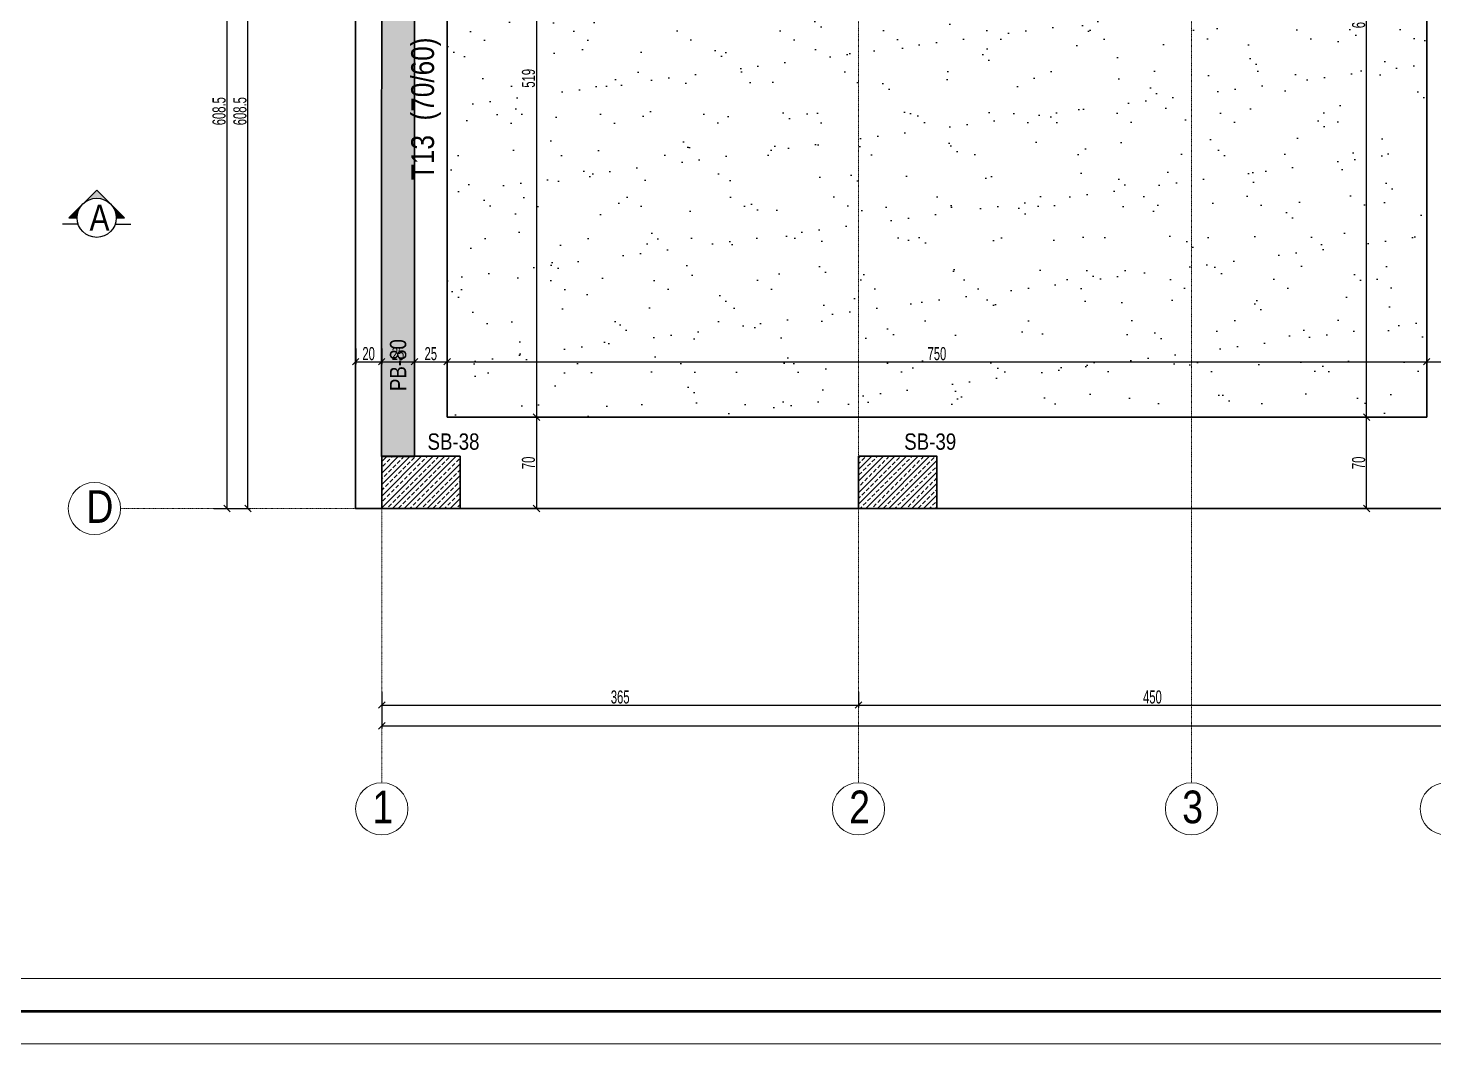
# Model space of a CAD drawing. Header units: millimetres. Extents: x -267 to 94375, y 6431 to 10838.
# Drawn here: x 1266 to 2342, y 6532 to 7310 of the extents above; entities that cross this region are included whole.
import ezdxf

# ---------------------------------------------------------------- set-up
doc = ezdxf.new("R2010")
doc.units = ezdxf.units.MM
doc.header["$LTSCALE"] = 0.0001
doc.linetypes.add('DASHED', pattern=[19.05, 12.7, -6.35])
for name, color, linetype, lineweight in [('AKS BALONU (BEYKENT)', 7, 'Continuous', 20), ('AKS CIZGISI (BEYKENT)', 252, 'DASHED', 20), ('AKS NO (BEYKENT)', 3, 'Continuous', 20), ('AKS OLCU (BEYKENT)', 200, 'Continuous', 20), ('KESIT (BEYKENT)', 151, 'Continuous', 25), ('KESIT ISMI (BEYKENT)', 6, 'Continuous', 20), ('KOLON (BEYKENT)', 3, 'Continuous', 30), ('KOLON ISMI (BEYKENT)', 91, 'Continuous', 20), ('OLCU (BEYKENT)', 14, 'Continuous', 20), ('PERDE (BEYKENT)', 6, 'Continuous', 30), ('PERDE ISMI (BEYKENT)', 240, 'Continuous', 20), ('SHEETSUMMARY-50', 152, 'Continuous', 20), ('SheetView', 40, 'Continuous', 20), ('SheetViewOut', 231, 'Continuous', 20), ('TARAMA (BEYKENT)', 252, 'Continuous', 25), ('TEMEL (BEYKENT)', 2, 'Continuous', 35), ('TEMEL ISMI (BEYKENT)', 40, 'Continuous', 20)]:
    doc.layers.add(name, color=color, linetype=linetype, lineweight=lineweight)
doc.styles.add('DSMOLC-50', font='bahnschrift light condensed', dxfattribs={"width": 0.75, "height": 10})
doc.styles.add('YAZI (BEYKENT)', font='')
doc.styles.get('YAZI (BEYKENT)').set_extended_font_data('Bahnschrift Light Condensed')
doc.dimstyles.new('DSMOLC-50', dxfattribs={"dimtxt": 10, "dimasz": 5, "dimexe": 2, "dimexo": 2, "dimgap": 1, "dimtad": 1, "dimdec": 1, "dimrnd": 0.5, "dimzin": 12, "dimdsep": 46, "dimtxsty": 'DSMOLC-50', "dimblk": 'OBLIQUE', "dimblk1": 'OBLIQUE', "dimblk2": 'OBLIQUE', "dimcen": 0, "dimclrt": 7, "dimadec": 0, "dimazin": 0, "dimtfac": 1, "dimtdec": 4, "dimtix": 1, "dimtmove": 2, "dimatfit": 3, "dimfxl": 1, "dimtzin": 0, "dimarcsym": 0})
pattern_1 = [(45, (404.937, 6438.231), (-4.419417, 4.419417), []), (45, (409.3565, 6438.231), (-4.419417, 4.419417), [3.125, -1.5625])]

# ---------------------------------------------------------------- blocks, each defined once
blk = doc.blocks.new('_Oblique')
at = {"color": 0, "linetype": 'ByBlock', "lineweight": -2}
blk.add_line((-0.5, -0.5), (0.5, 0.5), dxfattribs=at)
blk = doc.blocks.new('*D57')
at = {"layer": 'AKS OLCU (BEYKENT)', "color": 0, "lineweight": -2, "transparency": 16777216}
for p, q in [((1536.7, 6801.3), (1536.7, 6789.3)), ((1901.7, 6801.3), (1901.7, 6789.3)), ((1536.7, 6791.3), (1901.7, 6791.3))]:
    blk.add_line(p, q, dxfattribs=at)
at = {"layer": 'DEFPOINTS', "color": 0, "lineweight": -3, "transparency": 16777216}
for p in [(1536.7, 6803.3), (1901.7, 6803.3), (1901.7, 6791.3)]:
    blk.add_point(p, dxfattribs=at)
at = {"layer": 'AKS OLCU (BEYKENT)', "color": 0, "lineweight": -2, "transparency": 16777216, "xscale": 5, "yscale": 5, "zscale": 5, "rotation": 180}
blk.add_blockref('_Oblique', (1536.7, 6791.3), dxfattribs=at)
at = {"layer": 'AKS OLCU (BEYKENT)', "color": 0, "lineweight": -2, "transparency": 16777216, "xscale": 5, "yscale": 5, "zscale": 5}
blk.add_blockref('_Oblique', (1901.7, 6791.3), dxfattribs=at)
at = {"layer": 'AKS OLCU (BEYKENT)', "color": 7, "transparency": 16777216, "insert": (1719.2, 6797.4), "char_height": 10, "attachment_point": 5, "style": 'DSMOLC-50'}
blk.add_mtext('365', dxfattribs=at)
blk = doc.blocks.new('*D58')
at = {"layer": 'AKS OLCU (BEYKENT)', "color": 0, "lineweight": -2, "transparency": 16777216}
for p, q in [((1901.7, 6801.3), (1901.7, 6789.3)), ((2351.7, 6801.3), (2351.7, 6789.3)), ((1901.7, 6791.3), (2351.7, 6791.3))]:
    blk.add_line(p, q, dxfattribs=at)
at = {"layer": 'DEFPOINTS', "color": 0, "lineweight": -3, "transparency": 16777216}
for p in [(1901.7, 6803.3), (2351.7, 6803.3), (2351.7, 6791.3)]:
    blk.add_point(p, dxfattribs=at)
at = {"layer": 'AKS OLCU (BEYKENT)', "color": 0, "lineweight": -2, "transparency": 16777216, "xscale": 5, "yscale": 5, "zscale": 5, "rotation": 180}
blk.add_blockref('_Oblique', (1901.7, 6791.3), dxfattribs=at)
at = {"layer": 'AKS OLCU (BEYKENT)', "color": 0, "lineweight": -2, "transparency": 16777216, "xscale": 5, "yscale": 5, "zscale": 5}
blk.add_blockref('_Oblique', (2351.7, 6791.3), dxfattribs=at)
at = {"layer": 'AKS OLCU (BEYKENT)', "color": 7, "transparency": 16777216, "insert": (2126.7, 6797.4), "char_height": 10, "attachment_point": 5, "style": 'DSMOLC-50'}
blk.add_mtext('450', dxfattribs=at)
blk = doc.blocks.new('*D81')
at = {"layer": 'AKS OLCU (BEYKENT)', "color": 0, "lineweight": -2, "transparency": 16777216}
for p, q in [((1536.7, 6801.3), (1536.7, 6773.3)), ((7906.7, 6801.3), (7906.7, 6773.3)), ((1536.7, 6775.3), (7906.7, 6775.3))]:
    blk.add_line(p, q, dxfattribs=at)
at = {"layer": 'DEFPOINTS', "color": 0, "lineweight": -3, "transparency": 16777216}
for p in [(1536.7, 6803.3), (7906.7, 6803.3), (7906.7, 6775.3)]:
    blk.add_point(p, dxfattribs=at)
at = {"layer": 'AKS OLCU (BEYKENT)', "color": 0, "lineweight": -2, "transparency": 16777216, "xscale": 5, "yscale": 5, "zscale": 5, "rotation": 180}
blk.add_blockref('_Oblique', (1536.7, 6775.3), dxfattribs=at)
at = {"layer": 'AKS OLCU (BEYKENT)', "color": 0, "lineweight": -2, "transparency": 16777216, "xscale": 5, "yscale": 5, "zscale": 5}
blk.add_blockref('_Oblique', (7906.7, 6775.3), dxfattribs=at)
at = {"layer": 'AKS OLCU (BEYKENT)', "color": 7, "transparency": 16777216, "insert": (4721.7, 6781.4), "char_height": 10, "attachment_point": 5, "style": 'DSMOLC-50'}
blk.add_mtext('6370', dxfattribs=at)
blk = doc.blocks.new('*D82')
at = {"layer": 'AKS OLCU (BEYKENT)', "color": 0, "lineweight": -2, "transparency": 16777216}
for p, q in [((1408.2, 7550.2), (1420.2, 7550.2)), ((1418.2, 6941.8), (1418.2, 7550.2)), ((1408.2, 6941.8), (1420.2, 6941.8))]:
    blk.add_line(p, q, dxfattribs=at)
at = {"layer": 'DEFPOINTS', "color": 0, "lineweight": -3, "transparency": 16777216}
for p in [(1406.2, 7550.2), (1418.2, 7550.2), (1406.2, 6941.8)]:
    blk.add_point(p, dxfattribs=at)
at = {"layer": 'AKS OLCU (BEYKENT)', "color": 0, "lineweight": -2, "transparency": 16777216, "xscale": 5, "yscale": 5, "zscale": 5}
for p, rotation in [((1418.2, 7550.2), 90), ((1418.2, 6941.8), 270)]:
    blk.add_blockref('_Oblique', p, dxfattribs=dict(at, rotation=rotation))
at = {"layer": 'AKS OLCU (BEYKENT)', "color": 7, "transparency": 16777216, "insert": (1412.1, 7246), "char_height": 10, "attachment_point": 5, "rotation": 90, "style": 'DSMOLC-50'}
blk.add_mtext('608.5', dxfattribs=at)
blk = doc.blocks.new('*D83')
at = {"layer": 'AKS OLCU (BEYKENT)', "color": 0, "lineweight": -2, "transparency": 16777216}
for p, q in [((1408.2, 7550.2), (1436.2, 7550.2)), ((1434.2, 6941.8), (1434.2, 7550.2)), ((1408.2, 6941.8), (1436.2, 6941.8))]:
    blk.add_line(p, q, dxfattribs=at)
at = {"layer": 'DEFPOINTS', "color": 0, "lineweight": -3, "transparency": 16777216}
for p in [(1406.2, 7550.2), (1434.2, 7550.2), (1406.2, 6941.8)]:
    blk.add_point(p, dxfattribs=at)
at = {"layer": 'AKS OLCU (BEYKENT)', "color": 0, "lineweight": -2, "transparency": 16777216, "xscale": 5, "yscale": 5, "zscale": 5}
for p, rotation in [((1434.2, 7550.2), 90), ((1434.2, 6941.8), 270)]:
    blk.add_blockref('_Oblique', p, dxfattribs=dict(at, rotation=rotation))
at = {"layer": 'AKS OLCU (BEYKENT)', "color": 7, "transparency": 16777216, "insert": (1428.1, 7246), "char_height": 10, "attachment_point": 5, "rotation": 90, "style": 'DSMOLC-50'}
blk.add_mtext('608.5', dxfattribs=at)
blk = doc.blocks.new('*D97')
at = {"layer": 'DEFPOINTS', "color": 0, "lineweight": -3, "transparency": 16777216}
for p in [(1516.7, 7066.2), (1536.6, 7066.2), (1536.6, 7054.2)]:
    blk.add_point(p, dxfattribs=at)
at = {"layer": 'OLCU (BEYKENT)', "color": 0, "lineweight": -2, "transparency": 16777216}
for p, q in [((1516.7, 7064.2), (1516.7, 7052.2)), ((1536.6, 7064.2), (1536.6, 7052.2)), ((1516.7, 7054.2), (1536.6, 7054.2))]:
    blk.add_line(p, q, dxfattribs=at)
at = {"layer": 'OLCU (BEYKENT)', "color": 0, "lineweight": -2, "transparency": 16777216, "xscale": 5, "yscale": 5, "zscale": 5, "rotation": 180}
blk.add_blockref('_Oblique', (1516.7, 7054.2), dxfattribs=at)
at = {"layer": 'OLCU (BEYKENT)', "color": 0, "lineweight": -2, "transparency": 16777216, "xscale": 5, "yscale": 5, "zscale": 5}
blk.add_blockref('_Oblique', (1536.6, 7054.2), dxfattribs=at)
at = {"layer": 'OLCU (BEYKENT)', "color": 7, "transparency": 16777216, "insert": (1526.6, 7060.3), "char_height": 10, "attachment_point": 5, "style": 'DSMOLC-50'}
blk.add_mtext('20', dxfattribs=at)
blk = doc.blocks.new('*D98')
at = {"layer": 'DEFPOINTS', "color": 0, "lineweight": -3, "transparency": 16777216}
for p in [(1536.6, 7066.2), (1561.7, 7066.2), (1561.7, 7054.2)]:
    blk.add_point(p, dxfattribs=at)
at = {"layer": 'OLCU (BEYKENT)', "color": 0, "lineweight": -2, "transparency": 16777216}
for p, q in [((1536.6, 7064.2), (1536.6, 7052.2)), ((1561.7, 7064.2), (1561.7, 7052.2)), ((1536.6, 7054.2), (1561.7, 7054.2))]:
    blk.add_line(p, q, dxfattribs=at)
at = {"layer": 'OLCU (BEYKENT)', "color": 0, "lineweight": -2, "transparency": 16777216, "xscale": 5, "yscale": 5, "zscale": 5, "rotation": 180}
blk.add_blockref('_Oblique', (1536.6, 7054.2), dxfattribs=at)
at = {"layer": 'OLCU (BEYKENT)', "color": 0, "lineweight": -2, "transparency": 16777216, "xscale": 5, "yscale": 5, "zscale": 5}
blk.add_blockref('_Oblique', (1561.7, 7054.2), dxfattribs=at)
at = {"layer": 'OLCU (BEYKENT)', "color": 7, "transparency": 16777216, "insert": (1549.1, 7060.3), "char_height": 10, "attachment_point": 5, "style": 'DSMOLC-50'}
blk.add_mtext('25', dxfattribs=at)
blk = doc.blocks.new('*D99')
at = {"layer": 'DEFPOINTS', "color": 0, "lineweight": -3, "transparency": 16777216}
for p in [(1561.7, 7066.2), (1586.7, 7066.2), (1586.7, 7054.2)]:
    blk.add_point(p, dxfattribs=at)
at = {"layer": 'OLCU (BEYKENT)', "color": 0, "lineweight": -2, "transparency": 16777216}
for p, q in [((1561.7, 7064.2), (1561.7, 7052.2)), ((1586.7, 7064.2), (1586.7, 7052.2)), ((1561.7, 7054.2), (1586.7, 7054.2))]:
    blk.add_line(p, q, dxfattribs=at)
at = {"layer": 'OLCU (BEYKENT)', "color": 0, "lineweight": -2, "transparency": 16777216, "xscale": 5, "yscale": 5, "zscale": 5, "rotation": 180}
blk.add_blockref('_Oblique', (1561.7, 7054.2), dxfattribs=at)
at = {"layer": 'OLCU (BEYKENT)', "color": 0, "lineweight": -2, "transparency": 16777216, "xscale": 5, "yscale": 5, "zscale": 5}
blk.add_blockref('_Oblique', (1586.7, 7054.2), dxfattribs=at)
at = {"layer": 'OLCU (BEYKENT)', "color": 7, "transparency": 16777216, "insert": (1574.2, 7060.3), "char_height": 10, "attachment_point": 5, "style": 'DSMOLC-50'}
blk.add_mtext('25', dxfattribs=at)
blk = doc.blocks.new('*D100')
at = {"layer": 'DEFPOINTS', "color": 0, "lineweight": -3, "transparency": 16777216}
for p in [(1586.7, 7066.2), (2336.7, 7066.2), (2336.7, 7054.2)]:
    blk.add_point(p, dxfattribs=at)
at = {"layer": 'OLCU (BEYKENT)', "color": 0, "lineweight": -2, "transparency": 16777216}
for p, q in [((1586.7, 7064.2), (1586.7, 7052.2)), ((2336.7, 7064.2), (2336.7, 7052.2)), ((1586.7, 7054.2), (2336.7, 7054.2))]:
    blk.add_line(p, q, dxfattribs=at)
at = {"layer": 'OLCU (BEYKENT)', "color": 0, "lineweight": -2, "transparency": 16777216, "xscale": 5, "yscale": 5, "zscale": 5, "rotation": 180}
blk.add_blockref('_Oblique', (1586.7, 7054.2), dxfattribs=at)
at = {"layer": 'OLCU (BEYKENT)', "color": 0, "lineweight": -2, "transparency": 16777216, "xscale": 5, "yscale": 5, "zscale": 5}
blk.add_blockref('_Oblique', (2336.7, 7054.2), dxfattribs=at)
at = {"layer": 'OLCU (BEYKENT)', "color": 7, "transparency": 16777216, "insert": (1961.7, 7060.3), "char_height": 10, "attachment_point": 5, "style": 'DSMOLC-50'}
blk.add_mtext('750', dxfattribs=at)
blk = doc.blocks.new('*D101')
at = {"layer": 'DEFPOINTS', "color": 0, "lineweight": -3, "transparency": 16777216}
for p in [(2336.7, 7066.2), (2406.7, 7066.2), (2406.7, 7054.2)]:
    blk.add_point(p, dxfattribs=at)
at = {"layer": 'OLCU (BEYKENT)', "color": 0, "lineweight": -2, "transparency": 16777216}
for p, q in [((2336.7, 7064.2), (2336.7, 7052.2)), ((2406.7, 7064.2), (2406.7, 7052.2)), ((2336.7, 7054.2), (2406.7, 7054.2))]:
    blk.add_line(p, q, dxfattribs=at)
at = {"layer": 'OLCU (BEYKENT)', "color": 0, "lineweight": -2, "transparency": 16777216, "xscale": 5, "yscale": 5, "zscale": 5, "rotation": 180}
blk.add_blockref('_Oblique', (2336.7, 7054.2), dxfattribs=at)
at = {"layer": 'OLCU (BEYKENT)', "color": 0, "lineweight": -2, "transparency": 16777216, "xscale": 5, "yscale": 5, "zscale": 5}
blk.add_blockref('_Oblique', (2406.7, 7054.2), dxfattribs=at)
at = {"layer": 'OLCU (BEYKENT)', "color": 7, "transparency": 16777216, "insert": (2371.7, 7060.3), "char_height": 10, "attachment_point": 5, "style": 'DSMOLC-50'}
blk.add_mtext('70', dxfattribs=at)
blk = doc.blocks.new('*D253')
at = {"layer": 'DEFPOINTS', "color": 0, "lineweight": -3, "transparency": 16777216}
for p in [(2278.7, 7011.7), (2290.7, 7011.7), (2278.7, 6941.8)]:
    blk.add_point(p, dxfattribs=at)
at = {"layer": 'OLCU (BEYKENT)', "color": 0, "lineweight": -2, "transparency": 16777216}
for p, q in [((2280.7, 7011.7), (2292.7, 7011.7)), ((2290.7, 6941.8), (2290.7, 7011.7)), ((2280.7, 6941.8), (2292.7, 6941.8))]:
    blk.add_line(p, q, dxfattribs=at)
at = {"layer": 'OLCU (BEYKENT)', "color": 0, "lineweight": -2, "transparency": 16777216, "xscale": 5, "yscale": 5, "zscale": 5}
for p, rotation in [((2290.7, 7011.7), 90), ((2290.7, 6941.8), 270)]:
    blk.add_blockref('_Oblique', p, dxfattribs=dict(at, rotation=rotation))
at = {"layer": 'OLCU (BEYKENT)', "color": 7, "transparency": 16777216, "insert": (2284.6, 6976.7), "char_height": 10, "attachment_point": 5, "rotation": 90, "style": 'DSMOLC-50'}
blk.add_mtext('70', dxfattribs=at)
blk = doc.blocks.new('*D254')
at = {"layer": 'DEFPOINTS', "color": 0, "lineweight": -3, "transparency": 16777216}
for p in [(2278.7, 7621.8), (2290.7, 7621.8), (2278.7, 7011.7)]:
    blk.add_point(p, dxfattribs=at)
at = {"layer": 'OLCU (BEYKENT)', "color": 0, "lineweight": -2, "transparency": 16777216}
for p, q in [((2280.7, 7621.8), (2292.7, 7621.8)), ((2290.7, 7011.7), (2290.7, 7621.8)), ((2280.7, 7011.7), (2292.7, 7011.7))]:
    blk.add_line(p, q, dxfattribs=at)
at = {"layer": 'OLCU (BEYKENT)', "color": 0, "lineweight": -2, "transparency": 16777216, "xscale": 5, "yscale": 5, "zscale": 5}
for p, rotation in [((2290.7, 7621.8), 90), ((2290.7, 7011.7), 270)]:
    blk.add_blockref('_Oblique', p, dxfattribs=dict(at, rotation=rotation))
at = {"layer": 'OLCU (BEYKENT)', "color": 7, "transparency": 16777216, "insert": (2284.6, 7316.7), "char_height": 10, "attachment_point": 5, "rotation": 90, "style": 'DSMOLC-50'}
blk.add_mtext('610', dxfattribs=at)
blk = doc.blocks.new('*D308')
at = {"layer": 'DEFPOINTS', "color": 0, "lineweight": -3, "transparency": 16777216}
for p in [(1586.7, 7530.8), (1586.7, 7011.7), (1655.1, 7011.7)]:
    blk.add_point(p, dxfattribs=at)
at = {"layer": 'OLCU (BEYKENT)', "color": 0, "lineweight": -2, "transparency": 16777216}
for p, q in [((1588.7, 7530.8), (1657.1, 7530.8)), ((1655.1, 7530.8), (1655.1, 7011.7)), ((1588.7, 7011.7), (1657.1, 7011.7))]:
    blk.add_line(p, q, dxfattribs=at)
at = {"layer": 'OLCU (BEYKENT)', "color": 0, "lineweight": -2, "transparency": 16777216, "xscale": 5, "yscale": 5, "zscale": 5}
for p, rotation in [((1655.1, 7530.8), 90), ((1655.1, 7011.7), 270)]:
    blk.add_blockref('_Oblique', p, dxfattribs=dict(at, rotation=rotation))
at = {"layer": 'OLCU (BEYKENT)', "color": 7, "lineweight": -3, "transparency": 16777216, "insert": (1649, 7271.2), "char_height": 10, "attachment_point": 5, "rotation": 90, "style": 'DSMOLC-50'}
blk.add_mtext('519', dxfattribs=at)
blk = doc.blocks.new('*D309')
at = {"layer": 'DEFPOINTS', "color": 0, "lineweight": -3, "transparency": 16777216}
for p in [(1586.7, 7011.7), (1635.2, 6941.8), (1655.1, 6941.8)]:
    blk.add_point(p, dxfattribs=at)
at = {"layer": 'OLCU (BEYKENT)', "color": 0, "lineweight": -2, "transparency": 16777216}
for p, q in [((1588.7, 7011.7), (1657.1, 7011.7)), ((1655.1, 7011.7), (1655.1, 6941.8)), ((1637.2, 6941.8), (1657.1, 6941.8))]:
    blk.add_line(p, q, dxfattribs=at)
at = {"layer": 'OLCU (BEYKENT)', "color": 0, "lineweight": -2, "transparency": 16777216, "xscale": 5, "yscale": 5, "zscale": 5}
for p, rotation in [((1655.1, 7011.7), 90), ((1655.1, 6941.8), 270)]:
    blk.add_blockref('_Oblique', p, dxfattribs=dict(at, rotation=rotation))
at = {"layer": 'OLCU (BEYKENT)', "color": 7, "lineweight": -3, "transparency": 16777216, "insert": (1649, 6976.7), "char_height": 10, "attachment_point": 5, "rotation": 90, "style": 'DSMOLC-50'}
blk.add_mtext('70', dxfattribs=at)

msp = doc.modelspace()

# ---------------------------------------------------------------- hatches: boundary and pattern name
at = {"layer": 'KESIT (BEYKENT)', "lineweight": -3}
h = msp.add_hatch(color=256, dxfattribs=at)
h.dxf.hatch_style = 1
h.paths.add_polyline_path([(1328.98, 7174.98), (1318.38, 7185.59), (1307.77, 7174.98, -0.1989124), (1318.38, 7179.37, -0.1989124)])
h = msp.add_hatch(color=256, dxfattribs=at)
h.dxf.hatch_style = 1
h.paths.add_polyline_path([(1303.38, 7164.37, -0.1989124), (1307.77, 7174.98), (1297.16, 7164.37)])
h = msp.add_hatch(color=256, dxfattribs=at)
h.dxf.hatch_style = 1
h.paths.add_polyline_path([(1339.59, 7164.37), (1328.98, 7174.98, -0.1989124), (1333.38, 7164.37)])
at = {"layer": 'TARAMA (BEYKENT)', "lineweight": -3}
h = msp.add_hatch(dxfattribs=at)
h.set_pattern_fill('AR-SAND', color=256, style=0)
h.set_pattern_definition([(37.5, (-1463.6, 5137.655), (-1.60003, 48.94132), [0, -38.608, 0, -43.18, 0, -41.275]), (7.5, (-1463.6, 5137.655), (44.9523, 71.6825), [0, -20.828, 0, -34.798, 0, -13.335]), (327.5, (-1494.84, 5137.655), (79.09924, 0.1437), [0, -12.7, 0, -45.72, 0, -59.69]), (317.5, (-1494.84, 5137.655), (76.3556, 22.2929), [0, -6.35, 0, -29.972, 0, -34.29])])
h.paths.add_polyline_path([(2336.67, 7621.77), (1641.31, 7621.77), (1586.67, 7530.76), (1586.67, 7011.67), (2336.67, 7011.67)])
at = {"layer": 'TARAMA (BEYKENT)'}
h = msp.add_hatch(dxfattribs=at)
h.set_pattern_fill('ANSI36', color=256, style=0, pattern_type=0)
h.set_pattern_definition([(45, (404.937, 6438.231), (1.6572815, 6.076699), [7.8125, -1.5625, 0, -1.5625])])
h.paths.add_polyline_path([(1561.67, 7537.88), (1561.67, 6981.67), (1536.57, 6981.67), (1536.67, 7544.5)], flags=0)
h = msp.add_hatch(dxfattribs=at)
h.set_pattern_fill('ANSI33', color=256, style=0, pattern_type=0)
h.set_pattern_definition(pattern_1)
h.paths.add_polyline_path([(1536.67, 6981.77), (1596.67, 6981.77), (1596.67, 6941.77), (1536.67, 6941.77)], flags=0)
h = msp.add_hatch(dxfattribs=at)
h.set_pattern_fill('ANSI33', color=256, style=0, pattern_type=0)
h.set_pattern_definition(pattern_1)
h.paths.add_polyline_path([(1901.67, 6981.77), (1961.67, 6981.77), (1961.67, 6941.77), (1901.67, 6941.77)], flags=0)

# ---------------------------------------------------------------- linework, layer by layer
at = {"layer": 'AKS BALONU (BEYKENT)'}
for centre in [(1316.67, 6941.77), (1536.67, 6711.77), (1901.67, 6711.77), (2156.63, 6711.77, 0), (2351.67, 6711.77)]:
    msp.add_circle(centre, 20, dxfattribs=at)
at = {"layer": 'AKS CIZGISI (BEYKENT)'}
for p, q in [((1536.67, 6731.77), (1536.67, 7748.07)), ((1901.67, 6731.77), (1901.67, 7748.07)), ((2156.63, 6731.77, 0), (2156.63, 7748.07, 0)), ((1336.67, 6941.77), (8121.66, 6941.77))]:
    msp.add_line(p, q, dxfattribs=at)
at = {"layer": 'KESIT (BEYKENT)', "lineweight": -3, "flags": 128}
for points in [[(1333.38, 7164.37), (1339.59, 7164.37), (1318.38, 7185.59), (1297.16, 7164.37), (1303.38, 7164.37)], [(1304.23, 7159.37), (1292.16, 7159.37)], [(1332.52, 7159.37), (1344.59, 7159.37)]]:
    msp.add_lwpolyline(points, dxfattribs=at)
at = {"layer": 'KESIT (BEYKENT)', "lineweight": -3}
msp.add_circle((1318.38, 7164.37), 15, dxfattribs=at)
at = {"layer": 'KOLON (BEYKENT)'}
for points in [[(1536.67, 6981.77), (1596.67, 6981.77), (1596.67, 6941.77), (1536.67, 6941.77)], [(1901.67, 6981.77), (1961.67, 6981.77), (1961.67, 6941.77), (1901.67, 6941.77)]]:
    msp.add_lwpolyline(points, close=True, dxfattribs=at)
at = {"layer": 'PERDE (BEYKENT)'}
msp.add_lwpolyline([(1561.67, 7537.88), (1561.67, 6981.67), (1536.57, 6981.67), (1536.67, 7544.5)], close=True, dxfattribs=at)
at = {"layer": 'SHEETSUMMARY-50', "const_width": 2, "flags": 128}
msp.add_lwpolyline([(857.59, 6556.81), (8913.61, 6556.81), (8913.61, 10706.81), (857.59, 10706.81)], close=True, dxfattribs=at)
at = {"layer": 'SheetView'}
msp.add_lwpolyline([(882.59, 6581.81), (8288.61, 6581.81), (8288.61, 10681.81), (882.59, 10681.81)], close=True, dxfattribs=at)
at = {"layer": 'SheetViewOut'}
msp.add_lwpolyline([(832.59, 6531.81), (8938.61, 6531.81), (8938.61, 10731.81), (832.59, 10731.81)], close=True, dxfattribs=at)
at = {"layer": 'TEMEL (BEYKENT)'}
for p, q in [((2336.67, 7621.77), (2336.67, 7011.67)), ((1586.67, 7530.76), (1586.67, 7011.67)), ((1586.67, 7011.67), (2336.67, 7011.67))]:
    msp.add_line(p, q, dxfattribs=at)
at = {"layer": 'TEMEL (BEYKENT)', "flags": 128}
msp.add_lwpolyline([(2418.92, 9052.91), (4159.33, 8008), (5289.22, 9889.83), (7906.66, 8318.33), (7906.66, 6941.77), (1516.67, 6941.77), (1516.67, 7550.16)], close=True, dxfattribs=at)

# ---------------------------------------------------------------- texts
at = {"layer": 'AKS NO (BEYKENT)', "style": 'YAZI (BEYKENT)'}
for s, p in [('D', (1310.51, 6930.77)), ('1', (1529.57, 6700.77)), ('2', (1894.54, 6700.77)), ('3', (2149.51, 6700.77, 0))]:
    msp.add_text(s, height=25, dxfattribs=at).set_placement(p)
at = {"layer": 'KESIT ISMI (BEYKENT)', "style": 'YAZI (BEYKENT)'}
msp.add_text('A', height=20, dxfattribs=at).set_placement((1312.92, 7154.5))
at = {"layer": 'KOLON ISMI (BEYKENT)', "style": 'YAZI (BEYKENT)'}
for s, p in [('SB-38', (1571.67, 6986.77)), ('SB-39', (1936.67, 6986.77))]:
    msp.add_text(s, height=12.5, dxfattribs=at).set_placement(p)
at = {"layer": 'PERDE ISMI (BEYKENT)', "style": 'YAZI (BEYKENT)'}
msp.add_text('PB-80', height=12.5, rotation=90, dxfattribs=at).set_placement((1555.42, 7031.68))
at = {"layer": 'TEMEL ISMI (BEYKENT)', "style": 'YAZI (BEYKENT)'}
msp.add_text('T13  (70/60)', height=17.5, rotation=90, dxfattribs=at).set_placement((1576.67, 7193.21))

# ---------------------------------------------------------------- dimensions: what is measured, and where the dimension line sits
at = {"layer": 'AKS OLCU (BEYKENT)'}
for base, picture, middle in [((1418.23, 7550.16), '*D82', (1412.13, 7245.96)), ((1434.23, 7550.16), '*D83', (1428.13, 7245.96))]:
    dim = msp.add_linear_dim(base=base, p1=(1406.23, 6941.77), p2=(1406.23, 7550.16), angle=90, dimstyle='DSMOLC-50', dxfattribs=at)
    dim.commit()
    dim.dimension.update_dxf_attribs({"geometry": picture, "text_midpoint": middle})
for base, p1, p2, picture, middle in [((1901.67, 6791.26), (1536.67, 6803.26), (1901.67, 6803.26), '*D57', (1719.17, 6797.36)), ((7906.66, 6775.26), (1536.67, 6803.26), (7906.66, 6803.26), '*D81', (4721.67, 6781.36)), ((2351.67, 6791.26), (1901.67, 6803.26), (2351.67, 6803.26), '*D58', (2126.67, 6797.36))]:
    dim = msp.add_linear_dim(base=base, p1=p1, p2=p2, dimstyle='DSMOLC-50', dxfattribs=at)
    dim.commit()
    dim.dimension.update_dxf_attribs({"geometry": picture, "text_midpoint": middle})
at = {"layer": 'OLCU (BEYKENT)'}
for base, p1, p2, picture, middle in [((2290.68, 7621.77), (2278.68, 7011.67), (2278.68, 7621.77), '*D254', (2284.57, 7316.72)), ((2290.68, 7011.67), (2278.68, 6941.77), (2278.68, 7011.67), '*D253', (2284.57, 6976.72))]:
    dim = msp.add_linear_dim(base=base, p1=p1, p2=p2, angle=90, dimstyle='DSMOLC-50', dxfattribs=at)
    dim.commit()
    dim.dimension.update_dxf_attribs({"geometry": picture, "text_midpoint": middle})
at = {"layer": 'OLCU (BEYKENT)', "lineweight": -3}
dim = msp.add_aligned_dim(p1=(1586.67, 7530.76), p2=(1586.67, 7011.67), distance=68.4, dimstyle='DSMOLC-50', dxfattribs=at)
dim.commit()
dim.dimension.update_dxf_attribs({"geometry": '*D308', "text_midpoint": (1648.96, 7271.22)})
at = {"layer": 'OLCU (BEYKENT)'}
for base, p1, p2, picture, middle in [((1536.58, 7054.19), (1516.67, 7066.19), (1536.58, 7066.19), '*D97', (1526.63, 7060.29)), ((1561.67, 7054.19), (1536.58, 7066.19), (1561.67, 7066.19), '*D98', (1549.13, 7060.29)), ((1586.67, 7054.19), (1561.67, 7066.19), (1586.67, 7066.19), '*D99', (1574.17, 7060.29)), ((2336.67, 7054.19), (1586.67, 7066.19), (2336.67, 7066.19), '*D100', (1961.67, 7060.29)), ((2406.67, 7054.19), (2336.67, 7066.19), (2406.67, 7066.19), '*D101', (2371.67, 7060.29))]:
    dim = msp.add_linear_dim(base=base, p1=p1, p2=p2, dimstyle='DSMOLC-50', dxfattribs=at)
    dim.commit()
    dim.dimension.update_dxf_attribs({"geometry": picture, "text_midpoint": middle})
at = {"layer": 'OLCU (BEYKENT)', "lineweight": -3}
dim = msp.add_linear_dim(base=(1655.07, 6941.77), p1=(1586.67, 7011.67), p2=(1635.21, 6941.77), angle=90, dimstyle='DSMOLC-50', dxfattribs=at)
dim.commit()
dim.dimension.update_dxf_attribs({"geometry": '*D309', "text_midpoint": (1648.96, 6976.72)})

doc.saveas('drawing.dxf')
